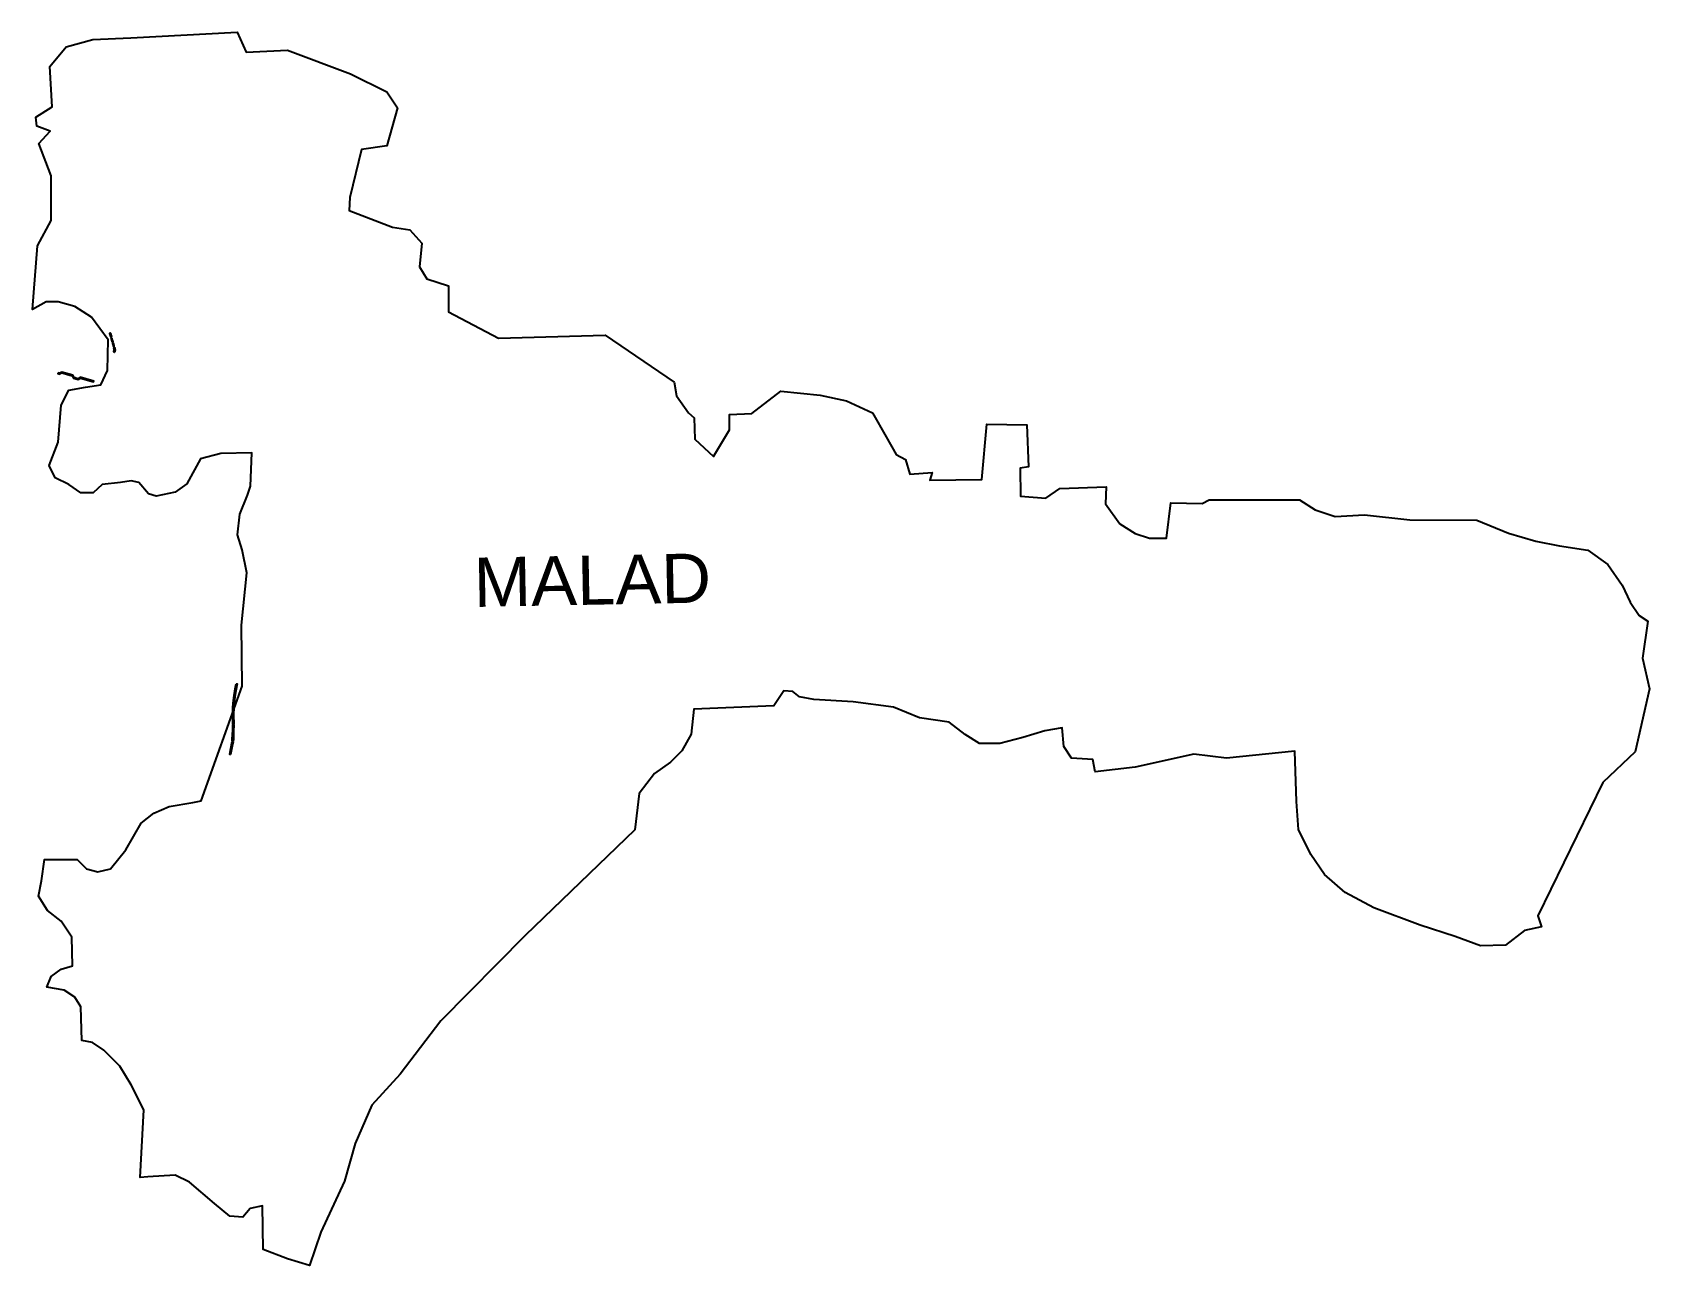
# Model space of a CAD drawing. Header units: metres. Extents: x 266585 to 279238, y 2117616 to 2127268.
import ezdxf

# ---------------------------------------------------------------- set-up
doc = ezdxf.new("R2010")
doc.units = ezdxf.units.M
doc.header["$MEASUREMENT"] = 0
for name, color, linetype in [('BACKWATER', 220, 'Continuous'), ('village', 3, 'Continuous'), ('VILLAGE NAME', 250, 'Continuous')]:
    doc.layers.add(name, color=color, linetype=linetype)
doc.styles.get("Standard").update_dxf_attribs({"font": 'arial.ttf'})

msp = doc.modelspace()

# ---------------------------------------------------------------- hatches: boundary and pattern name
at = {"layer": 'BACKWATER'}
h = msp.add_hatch(dxfattribs=at)
h.set_pattern_fill('ESCHER', color=256, scale=2)
h.paths.add_polyline_path([(267195, 2124914), (267189, 2124913), (267198, 2124885), (267205, 2124887)])
h = msp.add_hatch(dxfattribs=at)
h.set_pattern_fill('ESCHER', color=256, scale=2)
h.paths.add_polyline_path([(267205, 2124877), (267200, 2124875), (267209, 2124846), (267215, 2124847)])
h = msp.add_hatch(dxfattribs=at)
h.set_pattern_fill('ESCHER', color=256, scale=2)
h.paths.add_polyline_path([(267217, 2124838), (267212, 2124837), (267220, 2124808), (267225, 2124811)])
h = msp.add_hatch(dxfattribs=at)
h.set_pattern_fill('ESCHER', color=256, scale=2)
h.paths.add_polyline_path([(267227, 2124801), (267222, 2124798), (267226, 2124782), (267223, 2124769), (267224, 2124765), (267228, 2124764), (267232, 2124784)])
h = msp.add_hatch(dxfattribs=at)
h.set_pattern_fill('ESCHER', color=256, scale=2)
h.paths.add_polyline_path([(266815, 2124608), (266799, 2124600), (266786, 2124602), (266783, 2124597), (266799, 2124593), (266814, 2124604), (266851, 2124593), (266896, 2124579), (266906, 2124562), (266942, 2124550), (266961, 2124561), (267063, 2124533), (267065, 2124538), (266959, 2124569), (266940, 2124557), (266912, 2124566), (266901, 2124584)])
h = msp.add_hatch(dxfattribs=at)
h.set_pattern_fill('ESCHER', color=256, scale=2)
h.paths.add_polyline_path([(268187, 2122168), (268179, 2122169), (268172, 2122130), (268161, 2122059), (268157, 2122017), (268153, 2121981), (268153, 2121953), (268153, 2121879), (268153, 2121850), (268160, 2121850), (268159, 2121928), (268161, 2121985), (268169, 2122069), (268177, 2122115)])
h = msp.add_hatch(dxfattribs=at)
h.set_pattern_fill('ESCHER', color=256, scale=2)
h.paths.add_polyline_path([(268160, 2121845), (268153, 2121845), (268152, 2121808), (268149, 2121736), (268147, 2121722), (268156, 2121720), (268158, 2121734), (268158, 2121755), (268159, 2121801)])
h = msp.add_hatch(dxfattribs=at)
h.set_pattern_fill('ESCHER', color=256, scale=2)
h.paths.add_polyline_path([(268155, 2121716), (268148, 2121717), (268134, 2121649), (268129, 2121616), (268136, 2121615), (268149, 2121682)])

# ---------------------------------------------------------------- linework, layer by layer
at = {"layer": 'BACKWATER', "flags": 128}
for points in [[(267189, 2124913), (267198, 2124885), (267205, 2124887), (267195, 2124914)], [(267200, 2124875), (267209, 2124846), (267215, 2124847), (267205, 2124877)], [(267212, 2124837), (267220, 2124808), (267225, 2124811), (267217, 2124838)], [(266786, 2124602), (266783, 2124597), (266799, 2124593), (266814, 2124604), (266851, 2124593), (266896, 2124579), (266906, 2124562), (266942, 2124550), (266961, 2124561), (267063, 2124533), (267065, 2124538), (266959, 2124569), (266940, 2124557), (266912, 2124566), (266901, 2124584), (266815, 2124608), (266799, 2124600)], [(268179, 2122169), (268187, 2122168), (268177, 2122115), (268169, 2122069), (268161, 2121985), (268159, 2121928), (268160, 2121850), (268153, 2121850), (268153, 2121879), (268153, 2121953), (268153, 2121981), (268157, 2122017), (268161, 2122059), (268172, 2122130)], [(268153, 2121845), (268160, 2121845), (268159, 2121801), (268158, 2121755), (268158, 2121734), (268156, 2121720), (268147, 2121722), (268149, 2121736), (268152, 2121808)], [(268148, 2121717), (268155, 2121716), (268149, 2121682), (268136, 2121615), (268129, 2121616), (268134, 2121649)]]:
    msp.add_lwpolyline(points, close=True, dxfattribs=at)
msp.add_lwpolyline([(267228, 2124764), (267224, 2124765), (267223, 2124769), (267226, 2124782), (267222, 2124798), (267227, 2124801), (267232, 2124784), (267228, 2124764)], dxfattribs=at)
at = {"layer": 'village', "color": 3, "true_color": 0x00ff00}
msp.add_polyline3d([(269069, 2125976, 0), (269064, 2125874, 0), (269403, 2125744, 0), (269537, 2125722, 0), (269631, 2125619, 0), (269613, 2125432, 0), (269671, 2125338, 0), (269840, 2125285, 0), (269840, 2125080, 0), (270233, 2124875, 0), (271067, 2124897, 0), (271607, 2124531, 0), (271624, 2124424, 0), (271718, 2124290, 0), (271763, 2124250, 0), (271767, 2124085, 0), (271914, 2123947, 0), (272039, 2124156, 0), (272039, 2124277, 0), (272213, 2124286, 0), (272441, 2124460, 0), (272748, 2124429, 0), (272954, 2124384, 0), (273157, 2124290, 0), (273264, 2124103, 0), (273344, 2123965, 0), (273416, 2123925, 0), (273451, 2123809, 0), (273625, 2123822, 0), (273607, 2123764, 0), (274013, 2123768, 0), (274053, 2124201, 0), (274366, 2124197, 0), (274379, 2123867, 0), (274312, 2123858, 0), (274317, 2123639, 0), (274513, 2123621, 0), (274624, 2123697, 0), (274986, 2123710, 0), (274981, 2123577, 0), (275093, 2123421, 0), (275213, 2123345, 0), (275325, 2123309, 0), (275457, 2123309, 0), (275492, 2123586, 0), (275738, 2123581, 0), (275791, 2123608, 0), (276500, 2123608, 0), (276621, 2123532, 0), (276777, 2123479, 0), (277007, 2123492, 0), (277363, 2123452, 0), (277885, 2123450, 0), (278135, 2123347, 0), (278349, 2123285, 0), (278532, 2123249, 0), (278755, 2123214, 0), (278911, 2123102, 0), (279023, 2122941, 0), (279085, 2122808, 0), (279156, 2122705, 0), (279223, 2122660, 0), (279182, 2122370, 0), (279238, 2122130, 0), (279126, 2121637, 0), (278872, 2121397, 0), (278364, 2120354, 0), (278391, 2120267, 0), (278259, 2120238, 0), (278110, 2120125, 0), (277914, 2120119, 0), (277717, 2120191, 0), (277444, 2120280, 0), (277081, 2120417, 0), (276855, 2120536, 0), (276695, 2120678, 0), (276588, 2120833, 0), (276492, 2121029, 0), (276475, 2121249, 0), (276463, 2121642, 0), (275927, 2121588, 0), (275672, 2121618, 0), (275214, 2121517, 0), (274899, 2121481, 0), (274881, 2121576, 0), (274714, 2121588, 0), (274655, 2121678, 0), (274643, 2121826, 0), (274506, 2121802, 0), (274334, 2121749, 0), (274155, 2121701, 0), (273995, 2121701, 0), (273882, 2121773, 0), (273757, 2121868, 0), (273525, 2121903, 0), (273323, 2121987, 0), (273007, 2122028, 0), (272698, 2122046, 0), (272588, 2122068, 0), (272535, 2122109, 0), (272463, 2122115, 0), (272386, 2121996, 0), (271761, 2121972, 0), (271738, 2121776, 0), (271666, 2121645, 0), (271577, 2121556, 0), (271452, 2121467, 0), (271333, 2121312, 0), (271298, 2121027, 0), (270441, 2120199, 0), (269781, 2119533, 0), (269462, 2119114, 0), (269242, 2118871, 0), (269111, 2118573, 0), (269028, 2118276, 0), (268843, 2117877, 0), (268754, 2117616, 0), (268582, 2117669, 0), (268391, 2117741, 0), (268385, 2118085, 0), (268290, 2118062, 0), (268231, 2117996, 0), (268130, 2118002, 0), (268011, 2118103, 0), (267814, 2118270, 0), (267701, 2118323, 0), (267487, 2118311, 0), (267428, 2118306, 0), (267458, 2118835, 0), (267357, 2119031, 0), (267268, 2119176, 0), (267144, 2119301, 0), (267054, 2119361, 0), (266971, 2119378, 0), (266965, 2119640, 0), (266918, 2119717, 0), (266834, 2119771, 0), (266698, 2119795, 0), (266733, 2119878, 0), (266811, 2119937, 0), (266900, 2119961, 0), (266894, 2120187, 0), (266811, 2120312, 0), (266704, 2120395, 0), (266632, 2120508, 0), (266656, 2120627, 0), (266680, 2120794, 0), (266935, 2120794, 0), (267007, 2120722, 0), (267096, 2120699, 0), (267197, 2120722, 0), (267316, 2120871, 0), (267435, 2121079, 0), (267536, 2121157, 0), (267655, 2121210, 0), (267839, 2121240, 0), (267905, 2121254, 0), (268226, 2122152, 0), (268220, 2122628, 0), (268262, 2123038, 0), (268226, 2123217, 0), (268190, 2123336, 0), (268208, 2123496, 0), (268268, 2123645, 0), (268291, 2123716, 0), (268303, 2123978, 0), (268059, 2123972, 0), (267899, 2123930, 0), (267792, 2123734, 0), (267703, 2123669, 0), (267554, 2123639, 0), (267494, 2123657, 0), (267417, 2123746, 0), (267358, 2123758, 0), (267274, 2123746, 0), (267132, 2123728, 0), (267060, 2123663, 0), (266965, 2123663, 0), (266870, 2123728, 0), (266763, 2123782, 0), (266715, 2123877, 0), (266787, 2124061, 0), (266811, 2124349, 0), (266870, 2124468, 0), (267001, 2124492, 0), (267120, 2124509, 0), (267173, 2124622, 0), (267179, 2124860, 0), (267048, 2125039, 0), (266918, 2125122, 0), (266787, 2125158, 0), (266692, 2125158, 0), (266585, 2125098, 0), (266626, 2125598, 0), (266733, 2125794, 0), (266733, 2126145, 0), (266636, 2126399, 0), (266723, 2126494, 0), (266620, 2126534, 0), (266612, 2126605, 0), (266739, 2126684, 0), (266721, 2127000, 0), (266848, 2127155, 0), (267059, 2127211, 0), (267356, 2127225, 0), (268187, 2127268, 0), (268258, 2127113, 0), (268582, 2127127, 0), (269075, 2126943, 0), (269357, 2126803, 0), (269442, 2126676, 0), (269357, 2126380, 0), (269160, 2126351, 0)], close=True, dxfattribs=at)

# ---------------------------------------------------------------- texts
at = {"layer": 'VILLAGE NAME', "insert": (270034, 2123156), "char_height": 385.73, "attachment_point": 1, "rotation": 1.1028}
msp.add_mtext_dynamic_manual_height_columns('{\\fArial|b0|i0|c0|p34;MALAD}', width=2578.43, gutter_width=1929, heights=[0], dxfattribs=at)

doc.saveas('drawing.dxf')
